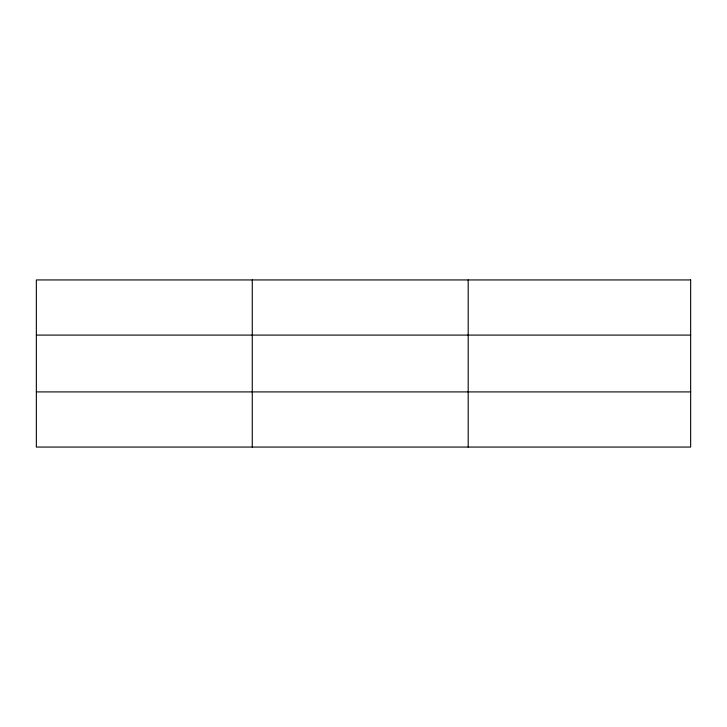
<?xml version="1.0" encoding="UTF-8"?>
<svg xmlns="http://www.w3.org/2000/svg" width="727" height="727" viewBox="0 0 727 727"><rect width="100%" height="100%" fill="white"/><g stroke="black" fill="none" stroke-linecap="round" stroke-linejoin="round"><path stroke-width="1.09" d="M252.269 447.06L252.269 279.94M468.188 447.06L468.188 279.94M36.35 335.092L690.65 335.092M36.35 391.908L690.65 391.908M690.65 279.94L690.65 447.06L36.35 447.06L36.35 279.94L690.65 279.94"/></g></svg>
